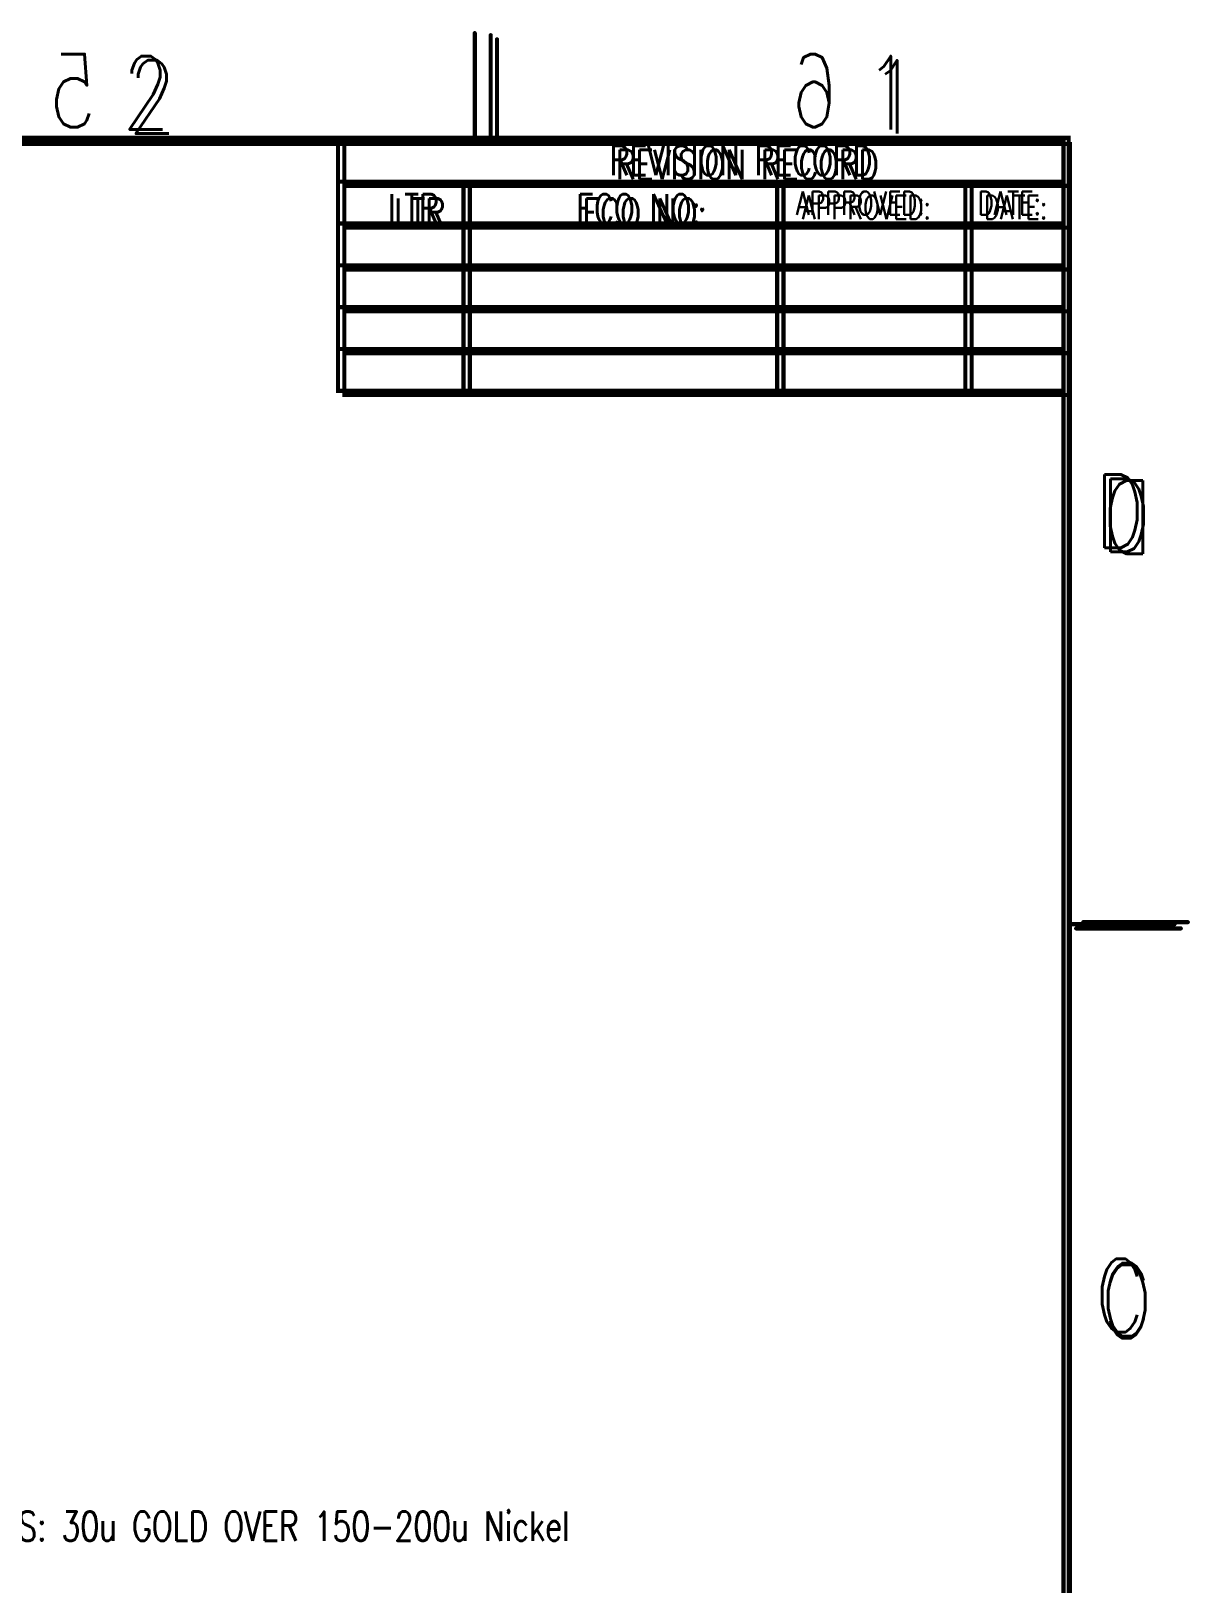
# Model space of a CAD drawing. Extents: x -4539 to 5978, y -4736 to 3041.
# Drawn here: x 3207 to 5978, y -671 to 3041 of the extents above; entities that cross this region are included whole.
import ezdxf

# ---------------------------------------------------------------- set-up
doc = ezdxf.new("R2010")
doc.units = 0
doc.linetypes.add('TRMIDX_16384', pattern=[2, 1, 1])
doc.layers.get('0').update_dxf_attribs({"color": 254, "linetype": 'CONTINUOUS'})
for name, color, linetype in [('2D_LINE_24', 2, 'CONTINUOUS'), ('2D_LINE_27', 3, 'CONTINUOUS'), ('2D_LINE_30', 43, 'CONTINUOUS'), ('DIMENSION1_24', 254, 'CONTINUOUS'), ('DIMENSION3_24', 254, 'CONTINUOUS'), ('DIMENSION5_24', 254, 'CONTINUOUS'), ('TEXT_24', 2, 'CONTINUOUS'), ('TEXT_27', 3, 'CONTINUOUS'), ('TEXT_30', 43, 'CONTINUOUS')]:
    doc.layers.add(name, color=color, linetype=linetype)
doc.styles.add('W10', font='simplex', dxfattribs={"width": 0.75})
doc.styles.add('W25', font='simplex', dxfattribs={"width": 0.75})

# ---------------------------------------------------------------- blocks, each defined once
blk = doc.blocks.new('SMOOTH_10')
at = {"const_width": 5}
blk.add_lwpolyline([(-2.5, 0, 1), (2.5, 0, 1)], format="xyb", close=True, dxfattribs=at)
blk = doc.blocks.new('DRAWING_22')
at = {"layer": '2D_LINE_27', "const_width": 10}
for points in [[(-1369.8, 7750), (-1369.8, 7500)], [(-1734.8, 7400), (0.2, 7400)], [(-1434.8, 7400), (-1434.8, 6900)], [(-684.8, 7400), (-684.8, 6900)], [(-234.8, 7400), (-234.8, 6900)], [(-1734.8, 7300), (0.2, 7300)], [(-1734.8, 7200), (0.2, 7200)], [(-1734.8, 7100), (0.2, 7100)], [(-1734.8, 7000), (0.2, 7000)], [(265.2, 5625), (15.2, 5625)]]:
    blk.add_lwpolyline(points, dxfattribs=at)
for points in [[(0, 0), (0, 7500), (-9925, 7500), (-9925, 0)], [(0.2, 7500), (-1734.8, 7500), (-1734.8, 6900), (0.2, 6900)]]:
    blk.add_lwpolyline(points, close=True, dxfattribs=at)
at = {"layer": '2D_LINE_27'}
for p in [(-1369.8, 7750), (-1734.8, 7500), (-1369.8, 7500), (0, 7500), (0.2, 7500), (-1734.8, 7400), (-1434.8, 7400), (-684.8, 7400), (-234.8, 7400), (0.2, 7400), (-1734.8, 7300), (0.2, 7300), (-1734.8, 7200), (0.2, 7200), (-1734.8, 7100), (0.2, 7100), (-1734.8, 7000), (0.2, 7000), (-1734.8, 6900), (-1434.8, 6900), (-684.8, 6900), (-234.8, 6900), (0.2, 6900), (15.2, 5625), (265.2, 5625)]:
    blk.add_blockref('SMOOTH_10', p, dxfattribs=at)
at = {"layer": 'TEXT_27', "width": 0.75}
for s, height, style, p in [('2', 175, 'W25', (-2250, 7525)), ('1', 175, 'W25', (-475, 7525)), ('REVISION RECORD', 70, 'W10', (-1085, 7415.7)), ('LTR', 70, 'W10', (-1615, 7300)), ('ECO NO:', 70, 'W10', (-1165, 7300)), ('APPROVED:', 56, 'W10', (-640, 7320.7)), ('DATE:', 56, 'W10', (-205, 7320.7)), ('D', 175, 'W25', (75, 6525)), ('C', 175, 'W25', (75, 4650))]:
    blk.add_text(s, height=height, dxfattribs=dict(at, style=style)).set_placement(p)
blk = doc.blocks.new('DRAWING_23')
at = {"layer": '2D_LINE_30', "const_width": 10}
for points in [[(8504.8, 7750), (8504.8, 7500)], [(9959.8, 5625), (10209.8, 5625)]]:
    blk.add_lwpolyline(points, dxfattribs=at)
blk.add_lwpolyline([(0, 0), (0, 7500), (9925, 7500), (9925, 0)], close=True, dxfattribs=at)
at = {"layer": '2D_LINE_30'}
for p in [(8504.8, 7750), (8504.8, 7500), (9925, 7500), (9959.8, 5625), (10209.8, 5625)]:
    blk.add_blockref('SMOOTH_10', p, dxfattribs=at)
at = {"layer": 'TEXT_30', "style": 'W25', "text_generation_flag": 2, "width": 0.75}
for s, p in [('5', (7600, 7525)), ('6', (9375, 7525)), ('D', (10125, 6505.7)), ('C', (10125, 4630.7))]:
    blk.add_text(s, height=175, rotation=0, dxfattribs=at).set_placement(p)
blk = doc.blocks.new('D_8bacada_28')
at = {"layer": 'DIMENSION1_24', "linetype": 'TRMIDX_16384', "const_width": 10}
blk.add_lwpolyline([(0, 0), (477.6, -477.6)], dxfattribs=at)
at = {"layer": 'DIMENSION3_24', "linetype": 'TRMIDX_16384', "const_width": 10}
blk.add_lwpolyline([(0, 0), (88.4, -53), (53, -88.4)], close=True, dxfattribs=at)
at = {"layer": 'DIMENSION5_24', "linetype": 'TRMIDX_16384', "const_width": 10}
blk.add_lwpolyline([(477.6, -477.6), (577.6, -477.6)], dxfattribs=at)
at = {"layer": 'TEXT_24', "style": 'W10', "width": 0.75}
blk.add_text('3C)  GOLD FINGERS: 30u GOLD OVER 150-200u Nickel', height=70, dxfattribs=at).set_placement((607.6, -515.1))
blk = doc.blocks.new('DRAWING_29')
at = {"layer": '2D_LINE_24', "const_width": 10}
blk.add_lwpolyline([(0, 0), (0, 7500), (-9925, 7500), (-9925, 0)], close=True, dxfattribs=at)
at = {"layer": '2D_LINE_24'}
blk.add_blockref('SMOOTH_10', (0, 7500), dxfattribs=at)
blk = doc.blocks.new('DRAWING_144')
at = {"layer": '2D_LINE_24', "const_width": 10}
blk.add_lwpolyline([(-1734.8, 7000), (0.2, 7000)], dxfattribs=at)
at = {"layer": '2D_LINE_24'}
for p in [(-1734.8, 7000), (0.2, 7000)]:
    blk.add_blockref('SMOOTH_10', p, dxfattribs=at)
blk = doc.blocks.new('DRAWING_145')
at = {"layer": '2D_LINE_24', "const_width": 10}
blk.add_lwpolyline([(-1734.8, 7100), (0.2, 7100)], dxfattribs=at)
at = {"layer": '2D_LINE_24'}
for p in [(-1734.8, 7100), (0.2, 7100)]:
    blk.add_blockref('SMOOTH_10', p, dxfattribs=at)
blk = doc.blocks.new('DRAWING_146')
at = {"layer": '2D_LINE_24', "const_width": 10}
blk.add_lwpolyline([(-1734.8, 7300), (0.2, 7300)], dxfattribs=at)
at = {"layer": '2D_LINE_24'}
for p in [(-1734.8, 7300), (0.2, 7300)]:
    blk.add_blockref('SMOOTH_10', p, dxfattribs=at)
blk = doc.blocks.new('DRAWING_147')
at = {"layer": '2D_LINE_24', "const_width": 10}
blk.add_lwpolyline([(-1734.8, 7400), (0.2, 7400)], dxfattribs=at)
at = {"layer": '2D_LINE_24'}
for p in [(-1734.8, 7400), (0.2, 7400)]:
    blk.add_blockref('SMOOTH_10', p, dxfattribs=at)
blk = doc.blocks.new('DRAWING_148')
at = {"layer": '2D_LINE_24', "const_width": 10}
blk.add_lwpolyline([(-1734.8, 7200), (0.2, 7200)], dxfattribs=at)
at = {"layer": '2D_LINE_24'}
for p in [(-1734.8, 7200), (0.2, 7200)]:
    blk.add_blockref('SMOOTH_10', p, dxfattribs=at)
blk = doc.blocks.new('DRAWING_149')
at = {"layer": '2D_LINE_24', "const_width": 10}
blk.add_lwpolyline([(0.2, 7500), (-1734.8, 7500), (-1734.8, 6900), (0.2, 6900)], close=True, dxfattribs=at)
at = {"layer": '2D_LINE_24'}
for p in [(-1734.8, 7500), (0.2, 7500), (-1734.8, 6900), (0.2, 6900)]:
    blk.add_blockref('SMOOTH_10', p, dxfattribs=at)
blk = doc.blocks.new('DRAWING_150')
at = {"layer": '2D_LINE_24', "const_width": 10}
blk.add_lwpolyline([(-234.8, 7400), (-234.8, 6900)], dxfattribs=at)
at = {"layer": '2D_LINE_24'}
for p in [(-234.8, 7400), (-234.8, 6900)]:
    blk.add_blockref('SMOOTH_10', p, dxfattribs=at)
blk = doc.blocks.new('DRAWING_151')
at = {"layer": '2D_LINE_24', "const_width": 10}
blk.add_lwpolyline([(-684.8, 7400), (-684.8, 6900)], dxfattribs=at)
at = {"layer": '2D_LINE_24'}
for p in [(-684.8, 7400), (-684.8, 6900)]:
    blk.add_blockref('SMOOTH_10', p, dxfattribs=at)
blk = doc.blocks.new('DRAWING_152')
at = {"layer": '2D_LINE_24', "const_width": 10}
blk.add_lwpolyline([(-1434.8, 7400), (-1434.8, 6900)], dxfattribs=at)
at = {"layer": '2D_LINE_24'}
for p in [(-1434.8, 7400), (-1434.8, 6900)]:
    blk.add_blockref('SMOOTH_10', p, dxfattribs=at)
blk = doc.blocks.new('DRAWING_153')
at = {"layer": '2D_LINE_24', "const_width": 10}
blk.add_lwpolyline([(-1369.8, 7750), (-1369.8, 7500)], dxfattribs=at)
at = {"layer": '2D_LINE_24'}
for p in [(-1369.8, 7750), (-1369.8, 7500)]:
    blk.add_blockref('SMOOTH_10', p, dxfattribs=at)
blk = doc.blocks.new('DRAWING_154')
at = {"layer": '2D_LINE_24', "const_width": 10}
blk.add_lwpolyline([(265.2, 5625), (15.2, 5625)], dxfattribs=at)
at = {"layer": '2D_LINE_24'}
for p in [(15.2, 5625), (265.2, 5625)]:
    blk.add_blockref('SMOOTH_10', p, dxfattribs=at)

msp = doc.modelspace()

# ---------------------------------------------------------------- block references
for name, p in [('DRAWING_22', (5691.1, -4728.9)), ('DRAWING_23', (-4236.6, -4714)), ('DRAWING_153', (5676.1, -4718.9)), ('DRAWING_29', (5676.1, -4718.9)), ('DRAWING_149', (5676.1, -4718.9)), ('DRAWING_147', (5676.1, -4718.9)), ('DRAWING_152', (5676.1, -4718.9)), ('DRAWING_151', (5676.1, -4718.9)), ('DRAWING_150', (5676.1, -4718.9)), ('DRAWING_146', (5676.1, -4718.9)), ('DRAWING_148', (5676.1, -4718.9)), ('DRAWING_145', (5676.1, -4718.9)), ('DRAWING_144', (5676.1, -4718.9)), ('DRAWING_154', (5676.1, -4718.9)), ('D_8bacada_28', (1909.8, -52.6))]:
    msp.add_blockref(name, p)

# ---------------------------------------------------------------- texts
at = {"layer": 'TEXT_24', "width": 0.75}
for s, height, style, p in [('2', 175, 'W25', (3426.1, 2806.1)), ('1', 175, 'W25', (5201.1, 2806.1)), ('REVISION RECORD', 70, 'W10', (4591.1, 2696.8)), ('LTR', 70, 'W10', (4061.1, 2581.1)), ('ECO NO:', 70, 'W10', (4511.1, 2581.1)), ('APPROVED:', 56, 'W10', (5036.1, 2601.8)), ('DATE:', 56, 'W10', (5471.1, 2601.8)), ('D', 175, 'W25', (5751.1, 1806.1)), ('C', 175, 'W25', (5751.1, -68.9))]:
    msp.add_text(s, height=height, dxfattribs=dict(at, style=style)).set_placement(p)

doc.saveas('drawing.dxf')
